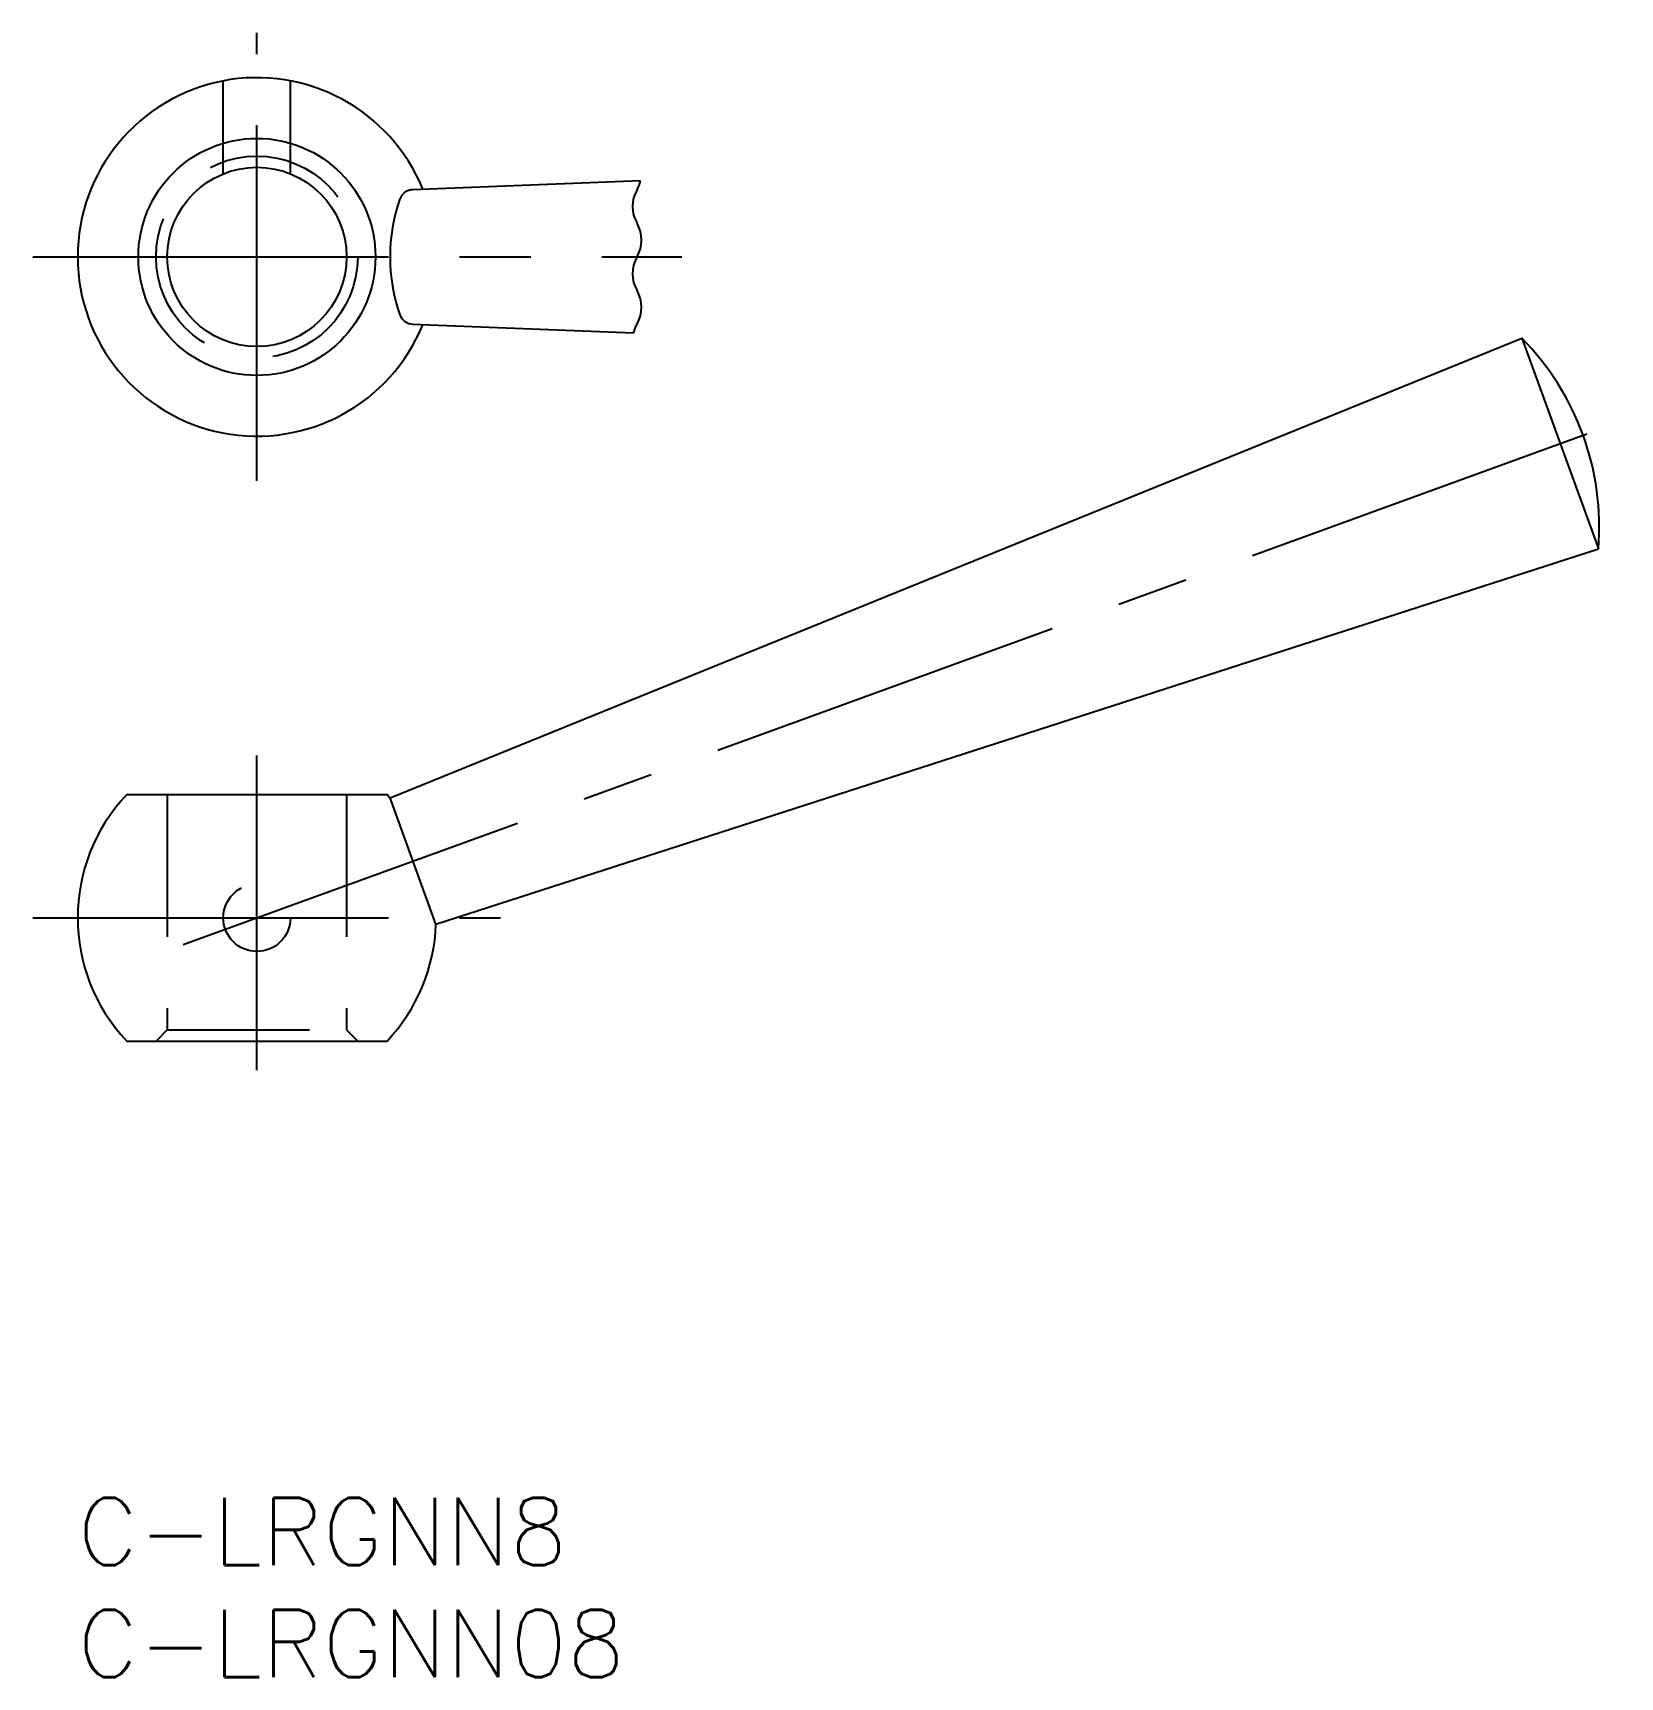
# Model space of a CAD drawing. Extents: x -2 to 68.9, y -8 to 65.4.
import ezdxf

# ---------------------------------------------------------------- set-up
doc = ezdxf.new("R2010")
doc.units = 0
doc.header["$LTSCALE"] = 0.5
doc.linetypes.add('CENTER', pattern=[50.8, 31.75, -6.35, 6.35, -6.35])
doc.linetypes.add('DASHED', pattern=[19.05, 12.7, -6.35])
doc.layers.get('0').update_dxf_attribs({"linetype": 'CONTINUOUS'})
doc.layers.add('CENTER', color=1, linetype='CENTER')
doc.styles.get("Standard").update_dxf_attribs({"font": 'txt.shx', "height": 3, "bigfont": 'bigfont.shx'})

# ---------------------------------------------------------------- blocks, each defined once
blk = doc.blocks.new('*U13')
at = {"color": 7, "linetype": 'CONTINUOUS'}
blk.add_text('C-LRGNN8', height=3, dxfattribs=at).set_placement((0, -3))
blk = doc.blocks.new('*U14')
at = {"color": 7, "linetype": 'CONTINUOUS'}
blk.add_text('C-LRGNN08', height=3, dxfattribs=at).set_placement((0, -8))

msp = doc.modelspace()

# ---------------------------------------------------------------- linework, layer by layer
at = {"color": 3, "linetype": 'DASHED'}
for p, q in [((6.5, 59.099), (6.5, 63.249)), ((9.5, 59.099), (9.5, 63.249)), ((4, 31.391), (4, 20.891)), ((12, 31.391), (12, 20.891)), ((4, 20.891), (3.5, 20.391)), ((4, 20.891), (12, 20.891)), ((12, 20.891), (12.5, 20.391))]:
    msp.add_line(p, q, dxfattribs=at)
at = {"color": 7, "linetype": 'CONTINUOUS'}
for p, q in [((25.128, 58.788), (14.945, 58.39)), ((14.969, 52.391), (24.813, 52.006)), ((13.943, 31.246), (64.465, 51.763)), ((64.465, 51.763), (67.885, 42.366)), ((15.995, 25.608), (67.885, 42.366)), ((2.191, 31.391), (13.809, 31.391)), ((15.995, 25.608), (13.943, 31.246)), ((2.191, 20.391), (13.809, 20.391))]:
    msp.add_line(p, q, dxfattribs=at)
for radius in [5.292, 4]:
    msp.add_circle((8, 55.391), radius, dxfattribs=at)
at = {"color": 3, "linetype": 'DASHED'}
for centre, radius in [((8, 55.391), 4.5), ((8, 25.891), 1.5)]:
    msp.add_circle(centre, radius, dxfattribs=at)
at = {"color": 7, "linetype": 'CONTINUOUS'}
for centre, radius, start, end in [((8, 55.391), 8, 22.16079, 337.84278), ((14.969, 57.77), 0.62, 90, 160.65321), ((21.746, 55.391), 7.803, 160.65321, 199.34679), ((14.969, 53.011), 0.62, 199.34679, 270), ((55.924, 43.334), 12, 355.37568, 44.62432), ((8, 25.891), 8, 136.56746, 223.43254), ((8, 25.891), 8, 42.02431, 43.43254), ((8, 25.891), 8, 316.56746, 357.97569)]:
    msp.add_arc(centre, radius, start, end, dxfattribs=at)
at = {"color": 3, "linetype": 'CONTINUOUS'}
for centre, start, end in [((23.67, 59.141), 330, 346.39509), ((26.268, 57.641), 150.00001, 209.99997), ((23.67, 56.141), 330, 30), ((26.268, 54.641), 150.00004, 209.99996), ((23.67, 53.141), 330, 30), ((26.268, 51.641), 150.00001, 165.89673)]:
    msp.add_arc(centre, 1.5, start, end, dxfattribs=at)
at = {"layer": 'CENTER', "color": 1, "linetype": 'CENTER'}
for p, q in [((8, 45.391), (8, 65.391)), ((-2, 55.391), (26.969, 55.391)), ((4.711, 24.693), (68.856, 48.04)), ((8, 19.089), (8, 33.136)), ((-2, 25.891), (18.87, 25.891))]:
    msp.add_line(p, q, dxfattribs=at)

# ---------------------------------------------------------------- block references
at = {"color": 7, "linetype": 'CONTINUOUS'}
for name in ['*U13', '*U14']:
    msp.add_blockref(name, (0, 0), dxfattribs=at)

doc.saveas('drawing.dxf')
